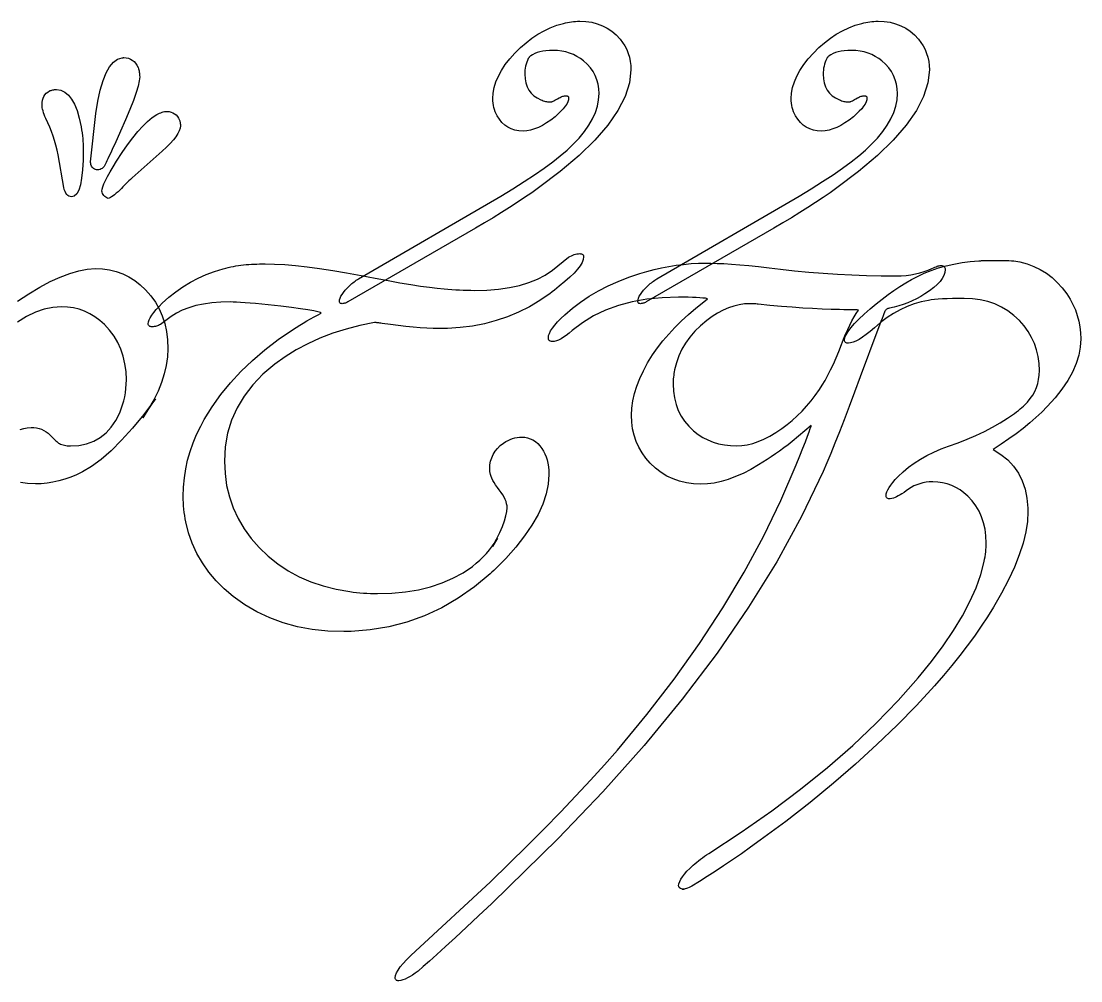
# Model space of a CAD drawing. Extents: x -35 to 35, y -2.4 to 2.4.
# Drawn here: x -22.113 to -17.639, y -2.29 to 1.762 of the extents above; entities that cross this region are included whole.
import ezdxf

# ---------------------------------------------------------------- set-up
doc = ezdxf.new("R2010")
doc.units = 0
doc.layers.add('INSCRIPTION', color=7, linetype='CONTINUOUS')

msp = doc.modelspace()

# ---------------------------------------------------------------- linework, layer by layer
at = {"layer": 'INSCRIPTION'}
for points in [[(-20.1214, 1.4349), (-20.1199, 1.4585), (-20.1155, 1.4823), (-20.1082, 1.5062), (-20.098, 1.5301), (-20.0849, 1.5542), (-20.0688, 1.5783), (-20.0498, 1.6026), (-20.0279, 1.6269), (-20.0047, 1.65), (-19.9808, 1.671), (-19.9563, 1.6898), (-19.9311, 1.7066), (-19.9052, 1.7213), (-19.8787, 1.7338), (-19.8516, 1.7443), (-19.8237, 1.7526), (-19.815, 1.7547), (-19.8063, 1.7566), (-19.7978, 1.7581), (-19.7893, 1.7594), (-19.7809, 1.7604), (-19.7727, 1.7611), (-19.7645, 1.7615), (-19.7564, 1.7617), (-19.7544, 1.7617), (-19.7284, 1.7605), (-19.7038, 1.757), (-19.6805, 1.7511), (-19.6586, 1.7428), (-19.638, 1.7322), (-19.6188, 1.7192), (-19.6009, 1.7039), (-19.5844, 1.6863), (-19.5736, 1.6719), (-19.5642, 1.657), (-19.5562, 1.6416), (-19.5497, 1.6257), (-19.5447, 1.6092), (-19.5411, 1.5922), (-19.5389, 1.5746), (-19.5382, 1.5565), (-19.5443, 1.5012), (-19.5626, 1.4439), (-19.593, 1.3846), (-19.6357, 1.3233), (-19.6906, 1.2599), (-19.7576, 1.1946), (-19.8369, 1.1272), (-19.9283, 1.0578), (-19.9571, 1.0376), (-19.9872, 1.017), (-20.0186, 0.9962), (-20.0512, 0.9751), (-20.0852, 0.9537), (-20.1204, 0.9321), (-20.157, 0.9101), (-20.1948, 0.8879), (-20.7337, 0.5762), (-20.7374, 0.5745), (-20.7409, 0.5731), (-20.7442, 0.5719), (-20.7473, 0.5709), (-20.7502, 0.5701), (-20.753, 0.5696), (-20.7555, 0.5692), (-20.7579, 0.5691), (-20.7605, 0.5693), (-20.7627, 0.5698), (-20.7646, 0.5705), (-20.7662, 0.5716), (-20.7674, 0.573), (-20.7682, 0.5748), (-20.7688, 0.5768), (-20.7689, 0.5792), (-20.7683, 0.5857), (-20.7662, 0.5928), (-20.7629, 0.6003), (-20.7581, 0.6083), (-20.752, 0.6169), (-20.7446, 0.6259), (-20.7358, 0.6355), (-20.7257, 0.6455), (-20.7212, 0.6497), (-20.7166, 0.6537), (-20.712, 0.6575), (-20.7073, 0.6611), (-20.7027, 0.6646), (-20.698, 0.6678), (-20.6933, 0.6708), (-20.6885, 0.6737), (-20.0882, 1.0226), (-20.0366, 1.0542), (-19.9888, 1.0845), (-19.945, 1.1136), (-19.9049, 1.1415), (-19.8688, 1.1682), (-19.8365, 1.1936), (-19.8081, 1.2178), (-19.7835, 1.2408), (-19.7576, 1.2684), (-19.7351, 1.2957), (-19.7161, 1.3229), (-19.7006, 1.3499), (-19.6885, 1.3767), (-19.6798, 1.4033), (-19.6746, 1.4297), (-19.6729, 1.456), (-19.6739, 1.4764), (-19.677, 1.4959), (-19.6821, 1.5145), (-19.6893, 1.5322), (-19.6985, 1.5489), (-19.7097, 1.5648), (-19.723, 1.5797), (-19.7383, 1.5937), (-19.7519, 1.6041), (-19.7663, 1.6131), (-19.7814, 1.6207), (-19.7971, 1.6269), (-19.8135, 1.6318), (-19.8307, 1.6352), (-19.8485, 1.6373), (-19.867, 1.638), (-19.8828, 1.6376), (-19.8974, 1.6365), (-19.9109, 1.6347), (-19.9233, 1.6322), (-19.9345, 1.629), (-19.9447, 1.625), (-19.9536, 1.6203), (-19.9615, 1.6149), (-19.9632, 1.6136), (-19.9648, 1.6123), (-19.9662, 1.6109), (-19.9675, 1.6096), (-19.9687, 1.6082), (-19.9698, 1.6068), (-19.9707, 1.6053), (-19.9716, 1.6038), (-19.9751, 1.5962), (-19.9782, 1.5883), (-19.9807, 1.5803), (-19.9829, 1.5721), (-19.9845, 1.5637), (-19.9857, 1.5552), (-19.9864, 1.5464), (-19.9866, 1.5374), (-19.9856, 1.5184), (-19.9824, 1.5009), (-19.977, 1.4851), (-19.9695, 1.4708), (-19.9599, 1.4582), (-19.9482, 1.4471), (-19.9343, 1.4377), (-19.9183, 1.4298), (-19.9133, 1.4277), (-19.9085, 1.4259), (-19.9039, 1.4243), (-19.8994, 1.4231), (-19.8951, 1.4221), (-19.8909, 1.4214), (-19.8869, 1.4209), (-19.8831, 1.4208), (-19.8818, 1.4208), (-19.8806, 1.4209), (-19.8793, 1.4209), (-19.878, 1.421), (-19.8768, 1.4212), (-19.8755, 1.4214), (-19.8743, 1.4216), (-19.873, 1.4218), (-19.8717, 1.4221), (-19.8696, 1.4228), (-19.8667, 1.4241), (-19.8632, 1.4258), (-19.859, 1.4281), (-19.854, 1.4308), (-19.8483, 1.4341), (-19.8418, 1.4379), (-19.8377, 1.44), (-19.8336, 1.4418), (-19.8297, 1.4434), (-19.826, 1.4447), (-19.8224, 1.4457), (-19.819, 1.4464), (-19.8158, 1.4468), (-19.8127, 1.4469), (-19.8101, 1.4468), (-19.8078, 1.4464), (-19.8059, 1.4457), (-19.8044, 1.4447), (-19.8032, 1.4434), (-19.8023, 1.4418), (-19.8018, 1.44), (-19.8016, 1.4379), (-19.8025, 1.4298), (-19.8052, 1.4212), (-19.8097, 1.4121), (-19.816, 1.4024), (-19.824, 1.3922), (-19.8339, 1.3815), (-19.8455, 1.3703), (-19.8589, 1.3585), (-19.8769, 1.3443), (-19.8945, 1.3321), (-19.9118, 1.3217), (-19.9288, 1.3132), (-19.9455, 1.3066), (-19.9619, 1.3019), (-19.9779, 1.2991), (-19.9937, 1.2981), (-20.0114, 1.2991), (-20.0281, 1.3021), (-20.0435, 1.3072), (-20.0578, 1.3142), (-20.0709, 1.3233), (-20.0829, 1.3343), (-20.0936, 1.3474), (-20.1033, 1.3625), (-20.1075, 1.3709), (-20.1112, 1.3794), (-20.1143, 1.3882), (-20.1169, 1.3972), (-20.1188, 1.4063), (-20.1202, 1.4156), (-20.1211, 1.4252), (-20.1214, 1.4349)], [(-18.8615, 1.4349), (-18.86, 1.4585), (-18.8556, 1.4823), (-18.8483, 1.5062), (-18.8381, 1.5301), (-18.8249, 1.5542), (-18.8089, 1.5783), (-18.7899, 1.6026), (-18.768, 1.6269), (-18.7448, 1.65), (-18.7209, 1.671), (-18.6964, 1.6898), (-18.6712, 1.7066), (-18.6453, 1.7213), (-18.6188, 1.7338), (-18.5917, 1.7443), (-18.5638, 1.7526), (-18.5551, 1.7547), (-18.5464, 1.7566), (-18.5379, 1.7581), (-18.5294, 1.7594), (-18.521, 1.7604), (-18.5127, 1.7611), (-18.5046, 1.7615), (-18.4965, 1.7617), (-18.4945, 1.7617), (-18.4685, 1.7605), (-18.4439, 1.757), (-18.4206, 1.7511), (-18.3987, 1.7428), (-18.3781, 1.7322), (-18.3589, 1.7192), (-18.341, 1.7039), (-18.3245, 1.6863), (-18.3137, 1.6719), (-18.3043, 1.657), (-18.2963, 1.6416), (-18.2898, 1.6257), (-18.2848, 1.6092), (-18.2812, 1.5922), (-18.279, 1.5746), (-18.2783, 1.5565), (-18.2844, 1.5012), (-18.3027, 1.4439), (-18.3331, 1.3846), (-18.3758, 1.3233), (-18.4307, 1.2599), (-18.4977, 1.1946), (-18.577, 1.1272), (-18.6684, 1.0578), (-18.6972, 1.0376), (-18.7273, 1.017), (-18.7587, 0.9962), (-18.7913, 0.9751), (-18.8253, 0.9537), (-18.8605, 0.9321), (-18.8971, 0.9101), (-18.9349, 0.8879), (-19.4738, 0.5762), (-19.4775, 0.5745), (-19.481, 0.5731), (-19.4843, 0.5719), (-19.4874, 0.5709), (-19.4903, 0.5701), (-19.4931, 0.5696), (-19.4956, 0.5692), (-19.498, 0.5691), (-19.5006, 0.5693), (-19.5028, 0.5698), (-19.5047, 0.5705), (-19.5063, 0.5716), (-19.5075, 0.573), (-19.5083, 0.5748), (-19.5088, 0.5768), (-19.509, 0.5792), (-19.5083, 0.5857), (-19.5063, 0.5928), (-19.5029, 0.6003), (-19.4982, 0.6083), (-19.4921, 0.6169), (-19.4847, 0.6259), (-19.4759, 0.6355), (-19.4658, 0.6455), (-19.4612, 0.6497), (-19.4567, 0.6537), (-19.4521, 0.6575), (-19.4474, 0.6611), (-19.4428, 0.6646), (-19.4381, 0.6678), (-19.4333, 0.6708), (-19.4286, 0.6737), (-18.8283, 1.0226), (-18.7767, 1.0542), (-18.7289, 1.0845), (-18.685, 1.1136), (-18.645, 1.1415), (-18.6089, 1.1682), (-18.5766, 1.1936), (-18.5482, 1.2178), (-18.5236, 1.2408), (-18.4977, 1.2684), (-18.4752, 1.2957), (-18.4562, 1.3229), (-18.4407, 1.3499), (-18.4286, 1.3767), (-18.4199, 1.4033), (-18.4147, 1.4297), (-18.413, 1.456), (-18.414, 1.4764), (-18.4171, 1.4959), (-18.4222, 1.5145), (-18.4293, 1.5322), (-18.4385, 1.5489), (-18.4498, 1.5648), (-18.463, 1.5797), (-18.4784, 1.5937), (-18.492, 1.6041), (-18.5064, 1.6131), (-18.5214, 1.6207), (-18.5372, 1.6269), (-18.5536, 1.6318), (-18.5707, 1.6352), (-18.5886, 1.6373), (-18.6071, 1.638), (-18.6228, 1.6376), (-18.6375, 1.6365), (-18.651, 1.6347), (-18.6634, 1.6322), (-18.6746, 1.629), (-18.6847, 1.625), (-18.6937, 1.6203), (-18.7016, 1.6149), (-18.7033, 1.6136), (-18.7049, 1.6123), (-18.7063, 1.6109), (-18.7076, 1.6096), (-18.7088, 1.6082), (-18.7099, 1.6068), (-18.7108, 1.6053), (-18.7116, 1.6038), (-18.7152, 1.5962), (-18.7182, 1.5883), (-18.7208, 1.5803), (-18.723, 1.5721), (-18.7246, 1.5637), (-18.7258, 1.5552), (-18.7265, 1.5464), (-18.7267, 1.5374), (-18.7257, 1.5184), (-18.7225, 1.5009), (-18.7171, 1.4851), (-18.7096, 1.4708), (-18.7, 1.4582), (-18.6883, 1.4471), (-18.6744, 1.4377), (-18.6584, 1.4298), (-18.6534, 1.4277), (-18.6486, 1.4259), (-18.644, 1.4243), (-18.6395, 1.4231), (-18.6352, 1.4221), (-18.631, 1.4214), (-18.627, 1.4209), (-18.6232, 1.4208), (-18.6219, 1.4208), (-18.6206, 1.4209), (-18.6194, 1.4209), (-18.6181, 1.421), (-18.6169, 1.4212), (-18.6156, 1.4214), (-18.6144, 1.4216), (-18.6131, 1.4218), (-18.6117, 1.4221), (-18.6096, 1.4228), (-18.6068, 1.4241), (-18.6033, 1.4258), (-18.599, 1.4281), (-18.5941, 1.4308), (-18.5884, 1.4341), (-18.5819, 1.4379), (-18.5777, 1.44), (-18.5737, 1.4418), (-18.5698, 1.4434), (-18.5661, 1.4447), (-18.5625, 1.4457), (-18.5591, 1.4464), (-18.5559, 1.4468), (-18.5528, 1.4469), (-18.5502, 1.4468), (-18.5479, 1.4464), (-18.546, 1.4457), (-18.5445, 1.4447), (-18.5433, 1.4434), (-18.5424, 1.4418), (-18.5419, 1.44), (-18.5417, 1.4379), (-18.5426, 1.4298), (-18.5453, 1.4212), (-18.5498, 1.4121), (-18.556, 1.4024), (-18.5641, 1.3922), (-18.574, 1.3815), (-18.5856, 1.3703), (-18.599, 1.3585), (-18.617, 1.3443), (-18.6346, 1.3321), (-18.6519, 1.3217), (-18.6689, 1.3132), (-18.6856, 1.3066), (-18.702, 1.3019), (-18.718, 1.2991), (-18.7338, 1.2981), (-18.7515, 1.2991), (-18.7681, 1.3021), (-18.7836, 1.3072), (-18.7979, 1.3142), (-18.811, 1.3233), (-18.8229, 1.3343), (-18.8337, 1.3474), (-18.8434, 1.3625), (-18.8476, 1.3709), (-18.8513, 1.3794), (-18.8544, 1.3882), (-18.8569, 1.3972), (-18.8589, 1.4063), (-18.8603, 1.4156), (-18.8612, 1.4252), (-18.8615, 1.4349)], [(-21.7905, 1.1342), (-21.7954, 1.1345), (-21.7998, 1.1355), (-21.8038, 1.1371), (-21.8074, 1.1392), (-21.8106, 1.1421), (-21.8133, 1.1455), (-21.8157, 1.1496), (-21.8177, 1.1543), (-21.8182, 1.1559), (-21.8186, 1.1574), (-21.8189, 1.159), (-21.8192, 1.1606), (-21.8194, 1.1623), (-21.8196, 1.1639), (-21.8197, 1.1657), (-21.8197, 1.1674), (-21.7976, 1.3715), (-21.789, 1.4247), (-21.779, 1.4711), (-21.7674, 1.5107), (-21.7543, 1.5435), (-21.7398, 1.5695), (-21.7237, 1.5887), (-21.7061, 1.6012), (-21.687, 1.6068), (-21.6862, 1.6071), (-21.6854, 1.6073), (-21.6846, 1.6074), (-21.6837, 1.6076), (-21.6828, 1.6077), (-21.6819, 1.6078), (-21.6809, 1.6078), (-21.6799, 1.6078), (-21.6697, 1.6072), (-21.6603, 1.6052), (-21.6516, 1.6019), (-21.6437, 1.5973), (-21.6366, 1.5913), (-21.6302, 1.5841), (-21.6245, 1.5755), (-21.6196, 1.5656), (-21.6179, 1.5612), (-21.6165, 1.5567), (-21.6153, 1.5521), (-21.6143, 1.5472), (-21.6136, 1.5423), (-21.613, 1.5371), (-21.6127, 1.5318), (-21.6126, 1.5264), (-21.6142, 1.5096), (-21.6192, 1.4875), (-21.6274, 1.4601), (-21.639, 1.4273), (-21.6538, 1.3892), (-21.6719, 1.3458), (-21.6934, 1.297), (-21.7181, 1.2428), (-21.7253, 1.2274), (-21.7318, 1.2135), (-21.7377, 1.2009), (-21.7428, 1.1898), (-21.7472, 1.1801), (-21.7509, 1.1717), (-21.754, 1.1648), (-21.7563, 1.1594), (-21.7593, 1.1535), (-21.7626, 1.1484), (-21.7663, 1.144), (-21.7704, 1.1405), (-21.7749, 1.1378), (-21.7797, 1.1358), (-21.7849, 1.1346), (-21.7905, 1.1342)], [(-22.0248, 1.4087), (-22.0243, 1.4189), (-22.0229, 1.4282), (-22.0204, 1.4367), (-22.017, 1.4444), (-22.0126, 1.4513), (-22.0073, 1.4574), (-22.001, 1.4626), (-21.9937, 1.467), (-21.9903, 1.4685), (-21.9869, 1.4697), (-21.9833, 1.4707), (-21.9796, 1.4716), (-21.9757, 1.4722), (-21.9718, 1.4727), (-21.9677, 1.473), (-21.9635, 1.4731), (-21.9454, 1.4702), (-21.9287, 1.4625), (-21.9136, 1.4501), (-21.8999, 1.4329), (-21.8877, 1.4109), (-21.8769, 1.3841), (-21.8677, 1.3525), (-21.8599, 1.3162), (-21.8578, 1.3033), (-21.856, 1.2907), (-21.8544, 1.2784), (-21.8531, 1.2664), (-21.8521, 1.2548), (-21.8514, 1.2434), (-21.851, 1.2324), (-21.8509, 1.2217), (-21.8516, 1.1746), (-21.8539, 1.1337), (-21.8578, 1.0992), (-21.8632, 1.0709), (-21.8701, 1.0489), (-21.8786, 1.0332), (-21.8886, 1.0237), (-21.9001, 1.0206), (-21.9059, 1.0212), (-21.9113, 1.023), (-21.9161, 1.0261), (-21.9205, 1.0304), (-21.9244, 1.0359), (-21.9279, 1.0427), (-21.9308, 1.0506), (-21.9333, 1.0598), (-21.9564, 1.1976), (-21.961, 1.2178), (-21.9661, 1.2377), (-21.9718, 1.2574), (-21.9781, 1.2768), (-21.9849, 1.2958), (-21.9923, 1.3146), (-22.0002, 1.3332), (-22.0087, 1.3514), (-22.0125, 1.3598), (-22.0158, 1.3678), (-22.0185, 1.3755), (-22.0208, 1.3828), (-22.0226, 1.3898), (-22.0238, 1.3965), (-22.0246, 1.4028), (-22.0248, 1.4087)], [(-21.7724, 1.0447), (-21.7715, 1.0524), (-21.7685, 1.0624), (-21.7637, 1.0747), (-21.7569, 1.0892), (-21.7481, 1.1061), (-21.7374, 1.1252), (-21.7247, 1.1467), (-21.7101, 1.1704), (-21.6868, 1.2069), (-21.664, 1.2401), (-21.6419, 1.2698), (-21.6204, 1.2961), (-21.5994, 1.319), (-21.5791, 1.3386), (-21.5593, 1.3547), (-21.5402, 1.3675), (-21.5344, 1.3706), (-21.5289, 1.3732), (-21.5234, 1.3755), (-21.518, 1.3773), (-21.5128, 1.3787), (-21.5077, 1.3798), (-21.5028, 1.3804), (-21.4979, 1.3806), (-21.4885, 1.38), (-21.4799, 1.3782), (-21.4721, 1.3753), (-21.465, 1.3713), (-21.4587, 1.366), (-21.4532, 1.3596), (-21.4486, 1.3521), (-21.4446, 1.3434), (-21.4437, 1.3406), (-21.4429, 1.3378), (-21.4422, 1.3349), (-21.4416, 1.3321), (-21.4412, 1.3292), (-21.4409, 1.3262), (-21.4407, 1.3232), (-21.4406, 1.3202), (-21.4418, 1.3102), (-21.4454, 1.2992), (-21.4514, 1.2872), (-21.4597, 1.2742), (-21.4705, 1.2603), (-21.4836, 1.2454), (-21.4991, 1.2295), (-21.517, 1.2127), (-21.6447, 1.1), (-21.6517, 1.0935), (-21.6584, 1.0871), (-21.665, 1.0807), (-21.6714, 1.0744), (-21.6776, 1.0681), (-21.6836, 1.062), (-21.6894, 1.0558), (-21.695, 1.0498), (-21.7035, 1.0419), (-21.7114, 1.0351), (-21.7186, 1.0291), (-21.7252, 1.0241), (-21.7311, 1.0201), (-21.7365, 1.017), (-21.7412, 1.0148), (-21.7453, 1.0136), (-21.7508, 1.0158), (-21.7557, 1.0185), (-21.7599, 1.0217), (-21.7636, 1.0254), (-21.7667, 1.0295), (-21.7692, 1.0341), (-21.7711, 1.0392), (-21.7724, 1.0447)], [(-20.1988, 0.6254), (-20.1466, 0.6268), (-20.0976, 0.6307), (-20.0517, 0.6373), (-20.009, 0.6465), (-19.9695, 0.6584), (-19.9332, 0.6729), (-19.9, 0.6901), (-19.87, 0.7099), (-19.8016, 0.7652), (-19.7958, 0.7687), (-19.79, 0.7718), (-19.7841, 0.7744), (-19.7782, 0.7765), (-19.7723, 0.7782), (-19.7664, 0.7793), (-19.7604, 0.78), (-19.7544, 0.7803), (-19.7506, 0.7801), (-19.7473, 0.7794), (-19.7446, 0.7783), (-19.7423, 0.7768), (-19.7405, 0.7748), (-19.7393, 0.7724), (-19.7385, 0.7695), (-19.7383, 0.7662), (-19.7399, 0.7553), (-19.7447, 0.743), (-19.7527, 0.7295), (-19.7639, 0.7147), (-19.7783, 0.6986), (-19.796, 0.6812), (-19.8168, 0.6625), (-19.8408, 0.6425), (-19.8507, 0.6343), (-19.8607, 0.6263), (-19.8708, 0.6185), (-19.8811, 0.6109), (-19.8914, 0.6034), (-19.9019, 0.5961), (-19.9125, 0.5891), (-19.9233, 0.5822), (-19.9672, 0.5562), (-20.0125, 0.5334), (-20.0591, 0.5138), (-20.1071, 0.4975), (-20.1564, 0.4844), (-20.207, 0.4745), (-20.2591, 0.4679), (-20.3124, 0.4645), (-20.3167, 0.4645), (-20.321, 0.4645), (-20.3254, 0.4645), (-20.3298, 0.4645), (-20.3342, 0.4645), (-20.3386, 0.4645), (-20.3431, 0.4645), (-20.3476, 0.4645), (-20.3732, 0.4649), (-20.4, 0.4659), (-20.4282, 0.4675), (-20.4577, 0.4698), (-20.4886, 0.4728), (-20.5207, 0.4764), (-20.5542, 0.4807), (-20.5889, 0.4857), (-20.5938, 0.4864), (-20.5985, 0.487), (-20.6029, 0.4876), (-20.607, 0.4882), (-20.6109, 0.4886), (-20.6146, 0.4891), (-20.618, 0.4894), (-20.6211, 0.4897), (-20.6825, 0.4773), (-20.7413, 0.4621), (-20.7977, 0.4442), (-20.8516, 0.4236), (-20.9031, 0.4002), (-20.952, 0.3741), (-20.9985, 0.3453), (-21.0424, 0.3137), (-21.0922, 0.2715), (-21.1353, 0.2267), (-21.1717, 0.1793), (-21.2016, 0.1295), (-21.2248, 0.077), (-21.2413, 0.0221), (-21.2513, -0.0355), (-21.2546, -0.0955), (-21.2523, -0.1479), (-21.2454, -0.1983), (-21.234, -0.2468), (-21.2179, -0.2934), (-21.1973, -0.338), (-21.172, -0.3808), (-21.1422, -0.4216), (-21.1078, -0.4605), (-21.0699, -0.4969), (-21.0292, -0.5295), (-20.9857, -0.5583), (-20.9394, -0.5835), (-20.8902, -0.6048), (-20.8382, -0.6225), (-20.7834, -0.6364), (-20.7257, -0.6465), (-20.7113, -0.6484), (-20.6969, -0.6501), (-20.6824, -0.6514), (-20.6679, -0.6526), (-20.6533, -0.6535), (-20.6386, -0.6541), (-20.6239, -0.6545), (-20.6091, -0.6546), (-20.5482, -0.6528), (-20.4905, -0.6474), (-20.4357, -0.6385), (-20.3841, -0.6259), (-20.3354, -0.6098), (-20.2899, -0.5901), (-20.2473, -0.5668), (-20.2079, -0.54), (-20.1917, -0.5271), (-20.1763, -0.5136), (-20.1618, -0.4996), (-20.148, -0.4849), (-20.1351, -0.4697), (-20.123, -0.4538), (-20.1117, -0.4374), (-20.1013, -0.4203), (-20.1226, -0.4563), (-20.1063, -0.4253), (-20.0925, -0.3969), (-20.0812, -0.371), (-20.0724, -0.3477), (-20.0661, -0.3268), (-20.0623, -0.3084), (-20.061, -0.2926), (-20.0616, -0.2842), (-20.0631, -0.2754), (-20.0657, -0.2664), (-20.0693, -0.2572), (-20.074, -0.2476), (-20.0797, -0.2377), (-20.0865, -0.2276), (-20.0942, -0.2172), (-20.1023, -0.2064), (-20.1095, -0.1961), (-20.1158, -0.1863), (-20.1211, -0.177), (-20.1256, -0.1682), (-20.1291, -0.1599), (-20.1317, -0.1521), (-20.1334, -0.1448), (-20.1337, -0.1428), (-20.1339, -0.1407), (-20.1341, -0.1386), (-20.1342, -0.1365), (-20.1343, -0.1343), (-20.1344, -0.1322), (-20.1344, -0.1299), (-20.1345, -0.1277), (-20.1335, -0.1115), (-20.1308, -0.096), (-20.1263, -0.0813), (-20.1199, -0.0674), (-20.1117, -0.0542), (-20.1016, -0.0417), (-20.0898, -0.03), (-20.0761, -0.0191), (-20.0668, -0.0132), (-20.0574, -0.0081), (-20.0479, -0.0038), (-20.0384, -0.0003), (-20.0288, 0.0025), (-20.0192, 0.0045), (-20.0095, 0.0056), (-19.9997, 0.006), (-19.9869, 0.0053), (-19.9748, 0.003), (-19.9632, -0.0008), (-19.9522, -0.006), (-19.9418, -0.0128), (-19.932, -0.0211), (-19.9228, -0.0309), (-19.9142, -0.0422), (-19.9074, -0.0532), (-19.9015, -0.0649), (-19.8965, -0.0774), (-19.8924, -0.0907), (-19.8892, -0.1048), (-19.8869, -0.1197), (-19.8855, -0.1354), (-19.8851, -0.1518), (-19.8879, -0.1924), (-19.8965, -0.234), (-19.9107, -0.2767), (-19.9306, -0.3205), (-19.9562, -0.3654), (-19.9875, -0.4114), (-20.0244, -0.4586), (-20.0671, -0.5068), (-20.0754, -0.5155), (-20.0837, -0.5241), (-20.092, -0.5325), (-20.1003, -0.5407), (-20.1086, -0.5488), (-20.1169, -0.5567), (-20.1252, -0.5645), (-20.1334, -0.5721), (-20.1994, -0.6265), (-20.2674, -0.674), (-20.3375, -0.7146), (-20.4097, -0.7484), (-20.484, -0.7752), (-20.5605, -0.7952), (-20.639, -0.8083), (-20.7197, -0.8145), (-20.7234, -0.8147), (-20.7273, -0.8149), (-20.7311, -0.8151), (-20.735, -0.8152), (-20.7389, -0.8153), (-20.7429, -0.8154), (-20.7468, -0.8155), (-20.7508, -0.8155), (-20.8188, -0.8132), (-20.8841, -0.8062), (-20.9465, -0.7947), (-21.0062, -0.7785), (-21.0632, -0.7577), (-21.1173, -0.7323), (-21.1688, -0.7023), (-21.2174, -0.6677), (-21.2557, -0.635), (-21.2902, -0.6004), (-21.3209, -0.5639), (-21.3479, -0.5254), (-21.371, -0.4849), (-21.3903, -0.4426), (-21.4058, -0.3982), (-21.4175, -0.3519), (-21.4201, -0.3386), (-21.4223, -0.3252), (-21.4242, -0.3118), (-21.4258, -0.2984), (-21.427, -0.2849), (-21.4279, -0.2714), (-21.4284, -0.2579), (-21.4286, -0.2443), (-21.4274, -0.2052), (-21.424, -0.1666), (-21.4182, -0.1286), (-21.4102, -0.0913), (-21.3999, -0.0545), (-21.3873, -0.0183), (-21.3724, 0.0173), (-21.3551, 0.0523), (-21.3401, 0.0804), (-21.3072, 0.1336), (-21.2704, 0.1851), (-21.2298, 0.2349), (-21.1852, 0.2831), (-21.1368, 0.3295), (-21.0844, 0.3742), (-21.0282, 0.4172), (-20.968, 0.4585), (-20.9525, 0.4684), (-20.937, 0.478), (-20.9217, 0.4873), (-20.9064, 0.4962), (-20.8913, 0.5049), (-20.8762, 0.5132), (-20.8612, 0.5212), (-20.8464, 0.5289), (-20.8498, 0.5317), (-20.8603, 0.5349), (-20.8777, 0.5386), (-20.9022, 0.5427), (-20.9336, 0.5474), (-20.9719, 0.5525), (-21.0173, 0.558), (-21.0696, 0.5641), (-21.0974, 0.5669), (-21.123, 0.5694), (-21.1464, 0.5714), (-21.1676, 0.5731), (-21.1866, 0.5745), (-21.2034, 0.5754), (-21.2181, 0.576), (-21.2305, 0.5762), (-21.2704, 0.5752), (-21.3079, 0.5723), (-21.3428, 0.5675), (-21.3753, 0.5608), (-21.4052, 0.5522), (-21.4326, 0.5417), (-21.4575, 0.5292), (-21.4798, 0.5148), (-21.5241, 0.4816), (-21.5284, 0.4793), (-21.5327, 0.4772), (-21.5372, 0.4755), (-21.5417, 0.4741), (-21.5462, 0.473), (-21.5508, 0.4722), (-21.5555, 0.4717), (-21.5603, 0.4716), (-21.564, 0.4718), (-21.5673, 0.4724), (-21.5701, 0.4734), (-21.5723, 0.4749), (-21.5741, 0.4767), (-21.5754, 0.4789), (-21.5761, 0.4816), (-21.5764, 0.4847), (-21.5754, 0.4922), (-21.5727, 0.5006), (-21.568, 0.51), (-21.5615, 0.5204), (-21.5532, 0.5316), (-21.543, 0.5439), (-21.5309, 0.557), (-21.517, 0.5711), (-21.4893, 0.5963), (-21.4602, 0.6195), (-21.4299, 0.6407), (-21.3984, 0.6599), (-21.3656, 0.6771), (-21.3315, 0.6924), (-21.2962, 0.7056), (-21.2596, 0.7169), (-21.2491, 0.7196), (-21.2384, 0.7221), (-21.2278, 0.7244), (-21.2171, 0.7265), (-21.2064, 0.7284), (-21.1957, 0.7301), (-21.1849, 0.7317), (-21.1742, 0.733), (-21.1633, 0.734), (-21.1522, 0.7348), (-21.141, 0.7355), (-21.1297, 0.736), (-21.1181, 0.7365), (-21.1065, 0.7368), (-21.0946, 0.737), (-21.0827, 0.737), (-21.0429, 0.7363), (-21, 0.734), (-20.954, 0.7301), (-20.9049, 0.7247), (-20.8527, 0.7178), (-20.7974, 0.7093), (-20.739, 0.6993), (-20.6774, 0.6878), (-20.6185, 0.6766), (-20.5639, 0.6665), (-20.5137, 0.6577), (-20.4678, 0.6501), (-20.4262, 0.6436), (-20.389, 0.6384), (-20.3561, 0.6343), (-20.3275, 0.6315), (-20.311, 0.6301), (-20.2946, 0.6288), (-20.2783, 0.6278), (-20.2622, 0.6269), (-20.2461, 0.6263), (-20.2302, 0.6258), (-20.2145, 0.6255), (-20.1988, 0.6254)], [(-19.2144, 0.5902), (-19.2238, 0.5917), (-19.235, 0.5929), (-19.2478, 0.5939), (-19.2624, 0.5948), (-19.2787, 0.5954), (-19.2968, 0.5959), (-19.3166, 0.5962), (-19.3381, 0.5963), (-19.4067, 0.5941), (-19.4717, 0.5875), (-19.5331, 0.5765), (-19.591, 0.5611), (-19.6452, 0.5413), (-19.6959, 0.5171), (-19.743, 0.4885), (-19.7865, 0.4555), (-19.7993, 0.4447), (-19.8114, 0.4353), (-19.8228, 0.4273), (-19.8336, 0.4208), (-19.8437, 0.4157), (-19.8531, 0.4121), (-19.8619, 0.41), (-19.87, 0.4092), (-19.874, 0.4095), (-19.8775, 0.4103), (-19.8804, 0.4115), (-19.8828, 0.4133), (-19.8847, 0.4155), (-19.886, 0.4183), (-19.8868, 0.4216), (-19.8871, 0.4253), (-19.886, 0.4341), (-19.8828, 0.4438), (-19.8773, 0.4545), (-19.8697, 0.4661), (-19.86, 0.4786), (-19.8481, 0.4921), (-19.834, 0.5065), (-19.8177, 0.5219), (-19.7853, 0.5497), (-19.7508, 0.5758), (-19.7143, 0.6002), (-19.6757, 0.6229), (-19.6351, 0.6439), (-19.5924, 0.6633), (-19.5477, 0.6809), (-19.501, 0.6968), (-19.4707, 0.7056), (-19.4402, 0.7135), (-19.4095, 0.7203), (-19.3786, 0.7262), (-19.3474, 0.7312), (-19.316, 0.7351), (-19.2844, 0.7381), (-19.2526, 0.7401), (-19.2003, 0.7401), (-19.1748, 0.7394), (-19.1462, 0.7381), (-19.1143, 0.7361), (-19.0792, 0.7333), (-19.0409, 0.7298), (-18.9994, 0.7255), (-18.9546, 0.7206), (-18.9067, 0.7149), (-18.8472, 0.7083), (-18.7872, 0.7026), (-18.7269, 0.6978), (-18.6661, 0.6938), (-18.605, 0.6907), (-18.5434, 0.6885), (-18.4814, 0.6872), (-18.419, 0.6868), (-18.3973, 0.6873), (-18.3764, 0.6887), (-18.3562, 0.6912), (-18.3368, 0.6946), (-18.3183, 0.6989), (-18.3005, 0.7043), (-18.2834, 0.7106), (-18.2672, 0.7179), (-18.2611, 0.7208), (-18.2554, 0.7232), (-18.2501, 0.7253), (-18.2451, 0.727), (-18.2405, 0.7283), (-18.2363, 0.7293), (-18.2325, 0.7298), (-18.229, 0.73), (-18.225, 0.7298), (-18.2215, 0.729), (-18.2186, 0.7277), (-18.2162, 0.726), (-18.2143, 0.7237), (-18.213, 0.721), (-18.2122, 0.7177), (-18.2119, 0.7139), (-18.2132, 0.7013), (-18.2172, 0.6886), (-18.2239, 0.6758), (-18.2333, 0.6629), (-18.2453, 0.6499), (-18.26, 0.6368), (-18.2773, 0.6236), (-18.2974, 0.6103), (-18.3149, 0.5997), (-18.3328, 0.59), (-18.351, 0.5811), (-18.3695, 0.5731), (-18.3884, 0.566), (-18.4077, 0.5598), (-18.4273, 0.5545), (-18.4472, 0.55), (-18.4503, 0.5492), (-18.4532, 0.5482), (-18.4559, 0.547), (-18.4583, 0.5457), (-18.4604, 0.5443), (-18.4623, 0.5427), (-18.4639, 0.5409), (-18.4653, 0.539), (-18.466, 0.5373), (-18.4676, 0.5332), (-18.4702, 0.5268), (-18.4736, 0.5181), (-18.4779, 0.507), (-18.4832, 0.4935), (-18.4894, 0.4777), (-18.4965, 0.4595), (-18.5699, 0.2604), (-18.5937, 0.1959), (-18.6162, 0.1356), (-18.6376, 0.0794), (-18.6579, 0.0274), (-18.6769, -0.0204), (-18.6947, -0.064), (-18.7113, -0.1035), (-18.7267, -0.1388), (-18.8179, -0.3291), (-18.9229, -0.5204), (-19.0419, -0.7127), (-19.1747, -0.906), (-19.3214, -1.1003), (-19.482, -1.2956), (-19.6565, -1.4919), (-19.8449, -1.6893), (-20.1254, -1.9628), (-20.1817, -2.0156), (-20.2331, -2.0636), (-20.2795, -2.1066), (-20.321, -2.1448), (-20.3575, -2.178), (-20.389, -2.2064), (-20.4155, -2.2298), (-20.4371, -2.2483), (-20.4489, -2.2573), (-20.4603, -2.2652), (-20.4712, -2.272), (-20.4816, -2.2777), (-20.4916, -2.2823), (-20.501, -2.2859), (-20.51, -2.2883), (-20.5186, -2.2896), (-20.5221, -2.2894), (-20.5252, -2.2887), (-20.5277, -2.2877), (-20.5299, -2.2863), (-20.5315, -2.2845), (-20.5327, -2.2822), (-20.5334, -2.2796), (-20.5336, -2.2765), (-20.5323, -2.267), (-20.5283, -2.2563), (-20.5216, -2.2443), (-20.5123, -2.231), (-20.5003, -2.2164), (-20.4856, -2.2005), (-20.4682, -2.1833), (-20.4482, -2.1649), (-20.1314, -1.8713), (-20.0522, -1.7948), (-19.9765, -1.7204), (-19.9043, -1.6479), (-19.8356, -1.5774), (-19.7703, -1.5089), (-19.7086, -1.4423), (-19.6503, -1.3778), (-19.5955, -1.3152), (-19.4713, -1.1657), (-19.3556, -1.0159), (-19.2485, -0.8658), (-19.1498, -0.7154), (-19.0597, -0.5647), (-18.978, -0.4136), (-18.9049, -0.2623), (-18.8404, -0.1106), (-18.8255, -0.0737), (-18.8126, -0.0414), (-18.8018, -0.0137), (-18.7928, 0.0093), (-18.7859, 0.0277), (-18.781, 0.0415), (-18.778, 0.0507), (-18.777, 0.0553), (-18.8574, -0.0131), (-18.8751, -0.0267), (-18.8927, -0.04), (-18.9104, -0.0529), (-18.9281, -0.0654), (-18.9458, -0.0775), (-18.9636, -0.0892), (-18.9814, -0.1006), (-18.9992, -0.1116), (-19.0325, -0.1307), (-19.065, -0.1472), (-19.0966, -0.1612), (-19.1274, -0.1727), (-19.1574, -0.1816), (-19.1866, -0.188), (-19.215, -0.1918), (-19.2426, -0.1931), (-19.2741, -0.1917), (-19.3042, -0.1875), (-19.333, -0.1806), (-19.3605, -0.1709), (-19.3866, -0.1585), (-19.4113, -0.1433), (-19.4347, -0.1253), (-19.4567, -0.1046), (-19.4754, -0.0831), (-19.4915, -0.0606), (-19.5051, -0.0369), (-19.5163, -0.0121), (-19.525, 0.0139), (-19.5312, 0.041), (-19.5349, 0.0692), (-19.5362, 0.0985), (-19.5348, 0.1283), (-19.5306, 0.1586), (-19.5236, 0.1895), (-19.5138, 0.221), (-19.5012, 0.2531), (-19.4858, 0.2858), (-19.4677, 0.319), (-19.4467, 0.3529), (-19.4259, 0.3826), (-19.4034, 0.4118), (-19.379, 0.4406), (-19.3529, 0.4688), (-19.325, 0.4966), (-19.2953, 0.5239), (-19.2638, 0.5508), (-19.2305, 0.5772), (-19.2144, 0.5902)], [(-18.6201, 0.4022), (-18.6239, 0.4024), (-18.6272, 0.403), (-18.6299, 0.404), (-18.6322, 0.4055), (-18.634, 0.4073), (-18.6352, 0.4096), (-18.636, 0.4122), (-18.6362, 0.4153), (-18.6346, 0.4259), (-18.6295, 0.4382), (-18.6211, 0.4522), (-18.6093, 0.4678), (-18.5942, 0.4851), (-18.5757, 0.5041), (-18.5539, 0.5247), (-18.5286, 0.547), (-18.5033, 0.5683), (-18.4781, 0.5884), (-18.4529, 0.6072), (-18.4278, 0.6249), (-18.4029, 0.6414), (-18.378, 0.6567), (-18.3532, 0.6708), (-18.3285, 0.6838), (-18.2999, 0.6973), (-18.2701, 0.7094), (-18.2393, 0.7199), (-18.2074, 0.729), (-18.1744, 0.7365), (-18.1404, 0.7426), (-18.1053, 0.7471), (-18.0691, 0.7501), (-18.0653, 0.7504), (-18.0615, 0.7506), (-18.0577, 0.7509), (-18.0538, 0.7511), (-18.0499, 0.7514), (-18.0459, 0.7516), (-18.042, 0.7519), (-18.038, 0.7521), (-17.9766, 0.7521), (-17.9646, 0.752), (-17.9531, 0.7517), (-17.9422, 0.7511), (-17.9319, 0.7504), (-17.9221, 0.7494), (-17.9129, 0.7482), (-17.9042, 0.7467), (-17.8962, 0.7451), (-17.8658, 0.737), (-17.837, 0.7265), (-17.8099, 0.7134), (-17.7843, 0.6978), (-17.7604, 0.6797), (-17.738, 0.6591), (-17.7172, 0.636), (-17.6981, 0.6103), (-17.6842, 0.5885), (-17.6721, 0.566), (-17.6619, 0.5431), (-17.6536, 0.5196), (-17.6471, 0.4956), (-17.6425, 0.471), (-17.6397, 0.4459), (-17.6388, 0.4203), (-17.641, 0.3859), (-17.6476, 0.3512), (-17.6587, 0.316), (-17.6742, 0.2805), (-17.6941, 0.2447), (-17.7185, 0.2084), (-17.7473, 0.1718), (-17.7805, 0.1347), (-17.8035, 0.1115), (-17.828, 0.0884), (-17.8541, 0.0655), (-17.8818, 0.0427), (-17.9112, 0.0202), (-17.9421, -0.0021), (-17.9747, -0.0243), (-18.0088, -0.0463), (-17.9759, -0.0671), (-17.9473, -0.0907), (-17.9228, -0.1173), (-17.9025, -0.1468), (-17.8863, -0.1792), (-17.8744, -0.2144), (-17.8666, -0.2526), (-17.863, -0.2936), (-17.8628, -0.2954), (-17.8626, -0.2971), (-17.8624, -0.2989), (-17.8622, -0.3006), (-17.8621, -0.3024), (-17.862, -0.3042), (-17.862, -0.3059), (-17.862, -0.3077), (-17.8643, -0.3501), (-17.8711, -0.3948), (-17.8825, -0.4418), (-17.8984, -0.4912), (-17.9189, -0.5429), (-17.944, -0.5969), (-17.9736, -0.6532), (-18.0078, -0.7119), (-18.0328, -0.7523), (-18.0595, -0.793), (-18.088, -0.834), (-18.1181, -0.8753), (-18.1501, -0.9169), (-18.1837, -0.9589), (-18.2191, -1.0011), (-18.2561, -1.0437), (-18.333, -1.1272), (-18.4141, -1.2101), (-18.4996, -1.2924), (-18.5895, -1.3743), (-18.6836, -1.4556), (-18.7822, -1.5364), (-18.885, -1.6166), (-18.9922, -1.6963), (-19.0328, -1.7255), (-19.0721, -1.7532), (-19.1101, -1.7795), (-19.1468, -1.8044), (-19.1822, -1.8278), (-19.2164, -1.8498), (-19.2492, -1.8703), (-19.2808, -1.8894), (-19.2871, -1.8927), (-19.2931, -1.8955), (-19.2988, -1.8979), (-19.3041, -1.8999), (-19.3091, -1.9015), (-19.3138, -1.9026), (-19.3181, -1.9032), (-19.322, -1.9034), (-19.314, -1.9032), (-19.3201, -1.9025), (-19.3253, -1.9013), (-19.3295, -1.8997), (-19.3328, -1.8976), (-19.3352, -1.895), (-19.3366, -1.8919), (-19.3371, -1.8884), (-19.3357, -1.8797), (-19.3325, -1.8705), (-19.3275, -1.8606), (-19.3207, -1.8501), (-19.3122, -1.839), (-19.3018, -1.8273), (-19.2897, -1.8149), (-19.2757, -1.8019), (-19.2683, -1.7954), (-19.2607, -1.7889), (-19.2527, -1.7826), (-19.2446, -1.7762), (-19.2361, -1.77), (-19.2275, -1.7638), (-19.2186, -1.7577), (-19.2094, -1.7516), (-19.0731, -1.6624), (-18.9441, -1.5722), (-18.8226, -1.481), (-18.7084, -1.3889), (-18.6016, -1.2957), (-18.5022, -1.2017), (-18.4102, -1.1066), (-18.3255, -1.0105), (-18.2699, -0.9419), (-18.2203, -0.8754), (-18.1765, -0.811), (-18.1388, -0.7486), (-18.1069, -0.6883), (-18.081, -0.6301), (-18.061, -0.5739), (-18.047, -0.5199), (-18.0449, -0.5094), (-18.043, -0.4991), (-18.0415, -0.489), (-18.0402, -0.4791), (-18.0392, -0.4694), (-18.0385, -0.4599), (-18.0381, -0.4506), (-18.038, -0.4414), (-18.0392, -0.4115), (-18.0429, -0.383), (-18.049, -0.3561), (-18.0576, -0.3306), (-18.0686, -0.3065), (-18.0821, -0.284), (-18.098, -0.2629), (-18.1164, -0.2433), (-18.1321, -0.2292), (-18.1486, -0.2169), (-18.1659, -0.2066), (-18.184, -0.1981), (-18.2029, -0.1915), (-18.2225, -0.1868), (-18.243, -0.1839), (-18.2642, -0.183), (-18.2785, -0.1835), (-18.2924, -0.185), (-18.3058, -0.1874), (-18.3187, -0.1908), (-18.3312, -0.1952), (-18.3432, -0.2005), (-18.3547, -0.2069), (-18.3657, -0.2142), (-18.3758, -0.2214), (-18.3852, -0.2278), (-18.394, -0.2335), (-18.4022, -0.2386), (-18.4098, -0.2428), (-18.4168, -0.2464), (-18.4233, -0.2493), (-18.4291, -0.2514), (-18.4432, -0.2554), (-18.4474, -0.2552), (-18.4511, -0.2545), (-18.4542, -0.2533), (-18.4567, -0.2516), (-18.4587, -0.2495), (-18.4601, -0.2469), (-18.461, -0.2439), (-18.4613, -0.2403), (-18.4605, -0.2331), (-18.4581, -0.2252), (-18.4541, -0.2164), (-18.4485, -0.2069), (-18.4412, -0.1966), (-18.4324, -0.1855), (-18.422, -0.1736), (-18.41, -0.1609), (-18.3888, -0.1406), (-18.3661, -0.1215), (-18.3418, -0.1037), (-18.316, -0.087), (-18.2885, -0.0715), (-18.2595, -0.0572), (-18.229, -0.0441), (-18.1968, -0.0322), (-18.1569, -0.0179), (-18.1184, -0.0028), (-18.0814, 0.0131), (-18.046, 0.0299), (-18.0121, 0.0476), (-17.9796, 0.066), (-17.9487, 0.0854), (-17.9193, 0.1056), (-17.9105, 0.1121), (-17.9023, 0.1184), (-17.8946, 0.1246), (-17.8874, 0.1307), (-17.8807, 0.1367), (-17.8746, 0.1425), (-17.869, 0.1483), (-17.864, 0.1538), (-17.8522, 0.1682), (-17.842, 0.1833), (-17.8334, 0.1989), (-17.8263, 0.2152), (-17.8208, 0.2321), (-17.8169, 0.2496), (-17.8145, 0.2678), (-17.8137, 0.2866), (-17.815, 0.3169), (-17.819, 0.3461), (-17.8256, 0.3742), (-17.8348, 0.4012), (-17.8467, 0.427), (-17.8612, 0.4517), (-17.8784, 0.4753), (-17.8982, 0.4977), (-17.9216, 0.5196), (-17.9467, 0.5386), (-17.9734, 0.5547), (-18.0018, 0.5679), (-18.0317, 0.5781), (-18.0633, 0.5854), (-18.0966, 0.5898), (-18.1315, 0.5912), (-18.1574, 0.5911), (-18.1812, 0.5907), (-18.2031, 0.5901), (-18.223, 0.5892), (-18.2408, 0.5881), (-18.2567, 0.5867), (-18.2705, 0.5851), (-18.2823, 0.5832), (-18.3129, 0.5768), (-18.3429, 0.5681), (-18.3724, 0.557), (-18.4012, 0.5437), (-18.4294, 0.5281), (-18.4571, 0.5102), (-18.4841, 0.49), (-18.5105, 0.4676), (-18.5285, 0.4522), (-18.5453, 0.439), (-18.5608, 0.4277), (-18.5751, 0.4185), (-18.5882, 0.4114), (-18.6001, 0.4063), (-18.6107, 0.4032), (-18.6201, 0.4022)], [(-19.3602, 0.2293), (-19.3589, 0.1993), (-19.3548, 0.1709), (-19.348, 0.144), (-19.3386, 0.1187), (-19.3264, 0.0948), (-19.3116, 0.0724), (-19.294, 0.0515), (-19.2737, 0.0322), (-19.2548, 0.0173), (-19.2348, 0.0045), (-19.2137, -0.0064), (-19.1915, -0.0153), (-19.1682, -0.0223), (-19.1438, -0.0272), (-19.1183, -0.0302), (-19.0917, -0.0312), (-19.0698, -0.03), (-19.0474, -0.0266), (-19.0243, -0.0208), (-19.0007, -0.0128), (-18.9766, -0.0025), (-18.9518, 0.0101), (-18.9265, 0.025), (-18.9007, 0.0422), (-18.8784, 0.0589), (-18.8569, 0.0766), (-18.8361, 0.0954), (-18.816, 0.1154), (-18.7966, 0.1364), (-18.7779, 0.1586), (-18.76, 0.1818), (-18.7428, 0.2061), (-18.7308, 0.2249), (-18.7189, 0.2452), (-18.707, 0.2668), (-18.6953, 0.2898), (-18.6837, 0.3143), (-18.6721, 0.3402), (-18.6607, 0.3675), (-18.6493, 0.3962), (-18.6407, 0.4187), (-18.632, 0.44), (-18.6232, 0.46), (-18.6144, 0.4789), (-18.6054, 0.4965), (-18.5963, 0.5129), (-18.5872, 0.528), (-18.5779, 0.542), (-18.5794, 0.5422), (-18.5833, 0.5425), (-18.5896, 0.5427), (-18.5983, 0.543), (-18.6094, 0.5432), (-18.623, 0.5435), (-18.639, 0.5437), (-18.6573, 0.544), (-18.6933, 0.5448), (-18.7313, 0.5462), (-18.7712, 0.5482), (-18.8132, 0.5508), (-18.8572, 0.554), (-18.9032, 0.5577), (-18.9512, 0.5621), (-19.0012, 0.5671), (-19.006, 0.5676), (-19.0106, 0.568), (-19.0151, 0.5683), (-19.0196, 0.5686), (-19.0239, 0.5688), (-19.0282, 0.569), (-19.0324, 0.5691), (-19.0364, 0.5691), (-19.0588, 0.568), (-19.0814, 0.5647), (-19.104, 0.5591), (-19.1267, 0.5513), (-19.1495, 0.5412), (-19.1724, 0.529), (-19.1953, 0.5145), (-19.2184, 0.4977), (-19.2447, 0.4758), (-19.2684, 0.4527), (-19.2894, 0.4284), (-19.3077, 0.403), (-19.3233, 0.3764), (-19.3363, 0.3486), (-19.3466, 0.3197), (-19.3542, 0.2896), (-19.3556, 0.282), (-19.3568, 0.2745), (-19.3578, 0.267), (-19.3587, 0.2594), (-19.3594, 0.2519), (-19.3598, 0.2443), (-19.3601, 0.2368), (-19.3602, 0.2293)]]:
    msp.add_lwpolyline(points, close=True, dxfattribs=at)
for points in [[(-22.1284, 0.5792), (-22.0804, 0.611), (-22.0343, 0.6388), (-21.9902, 0.6623), (-21.9482, 0.6817), (-21.908, 0.697), (-21.8699, 0.7081), (-21.8338, 0.7151), (-21.7996, 0.7179), (-21.769, 0.7165), (-21.7396, 0.7123), (-21.7113, 0.7052), (-21.6842, 0.6953), (-21.6583, 0.6826), (-21.6335, 0.667), (-21.6099, 0.6487), (-21.5874, 0.6274), (-21.5655, 0.6027), (-21.5465, 0.5761), (-21.5304, 0.5477), (-21.5173, 0.5176), (-21.5071, 0.4856), (-21.4998, 0.4519), (-21.4954, 0.4164), (-21.4939, 0.3791), (-21.4956, 0.3442), (-21.5005, 0.3088), (-21.5088, 0.273), (-21.5203, 0.2368), (-21.5352, 0.2001), (-21.5533, 0.163), (-21.5747, 0.1255), (-21.5995, 0.0875), (-21.5457, 0.1675), (-21.5956, 0.1019), (-21.6435, 0.0434), (-21.6895, -0.0078), (-21.7335, -0.0518), (-21.7756, -0.0887), (-21.8157, -0.1183), (-21.8539, -0.1408), (-21.879, -0.1528), (-21.904, -0.1632), (-21.929, -0.172), (-21.9539, -0.1792), (-21.9788, -0.1848), (-22.0036, -0.1888), (-22.0283, -0.1913), (-22.053, -0.1921), (-22.0868, -0.1906), (-22.1164, -0.1862)], [(-22.1167, 0.0385), (-22.1024, 0.0425), (-22.0872, 0.0451), (-22.0711, 0.0463), (-22.0595, 0.046), (-22.0483, 0.0446), (-22.0376, 0.0422), (-22.0273, 0.0387), (-22.0175, 0.0342), (-22.0081, 0.0285), (-21.9991, 0.0218), (-21.9906, 0.0141), (-21.9841, 0.0071), (-21.978, 0.0009), (-21.9724, -0.0045), (-21.9673, -0.0093), (-21.9626, -0.0133), (-21.9584, -0.0167), (-21.9547, -0.0192), (-21.9514, -0.0211), (-21.9465, -0.0235), (-21.9414, -0.0255), (-21.936, -0.0272), (-21.9303, -0.0287), (-21.9244, -0.0298), (-21.9182, -0.0305), (-21.9118, -0.031), (-21.9052, -0.0312), (-21.8696, -0.029), (-21.8367, -0.0224), (-21.8066, -0.0115), (-21.7792, 0.0038), (-21.7546, 0.0234), (-21.7327, 0.0474), (-21.7135, 0.0758), (-21.697, 0.1086), (-21.6904, 0.1251), (-21.6847, 0.1418), (-21.6799, 0.1587), (-21.6759, 0.176), (-21.6728, 0.1934), (-21.6706, 0.2112), (-21.6693, 0.2291), (-21.6689, 0.2474), (-21.6703, 0.2822), (-21.6747, 0.3155), (-21.6819, 0.3471), (-21.692, 0.3771), (-21.705, 0.4054), (-21.7209, 0.4321), (-21.7397, 0.4572), (-21.7614, 0.4806), (-21.7811, 0.4983), (-21.8017, 0.5136), (-21.8231, 0.5266), (-21.8453, 0.5372), (-21.8684, 0.5454), (-21.8922, 0.5513), (-21.9169, 0.5549), (-21.9424, 0.5561), (-21.979, 0.5535), (-22.0158, 0.5457), (-22.053, 0.5327), (-22.0904, 0.5146), (-22.1282, 0.4912)]]:
    msp.add_lwpolyline(points, dxfattribs=at)

doc.saveas('drawing.dxf')
